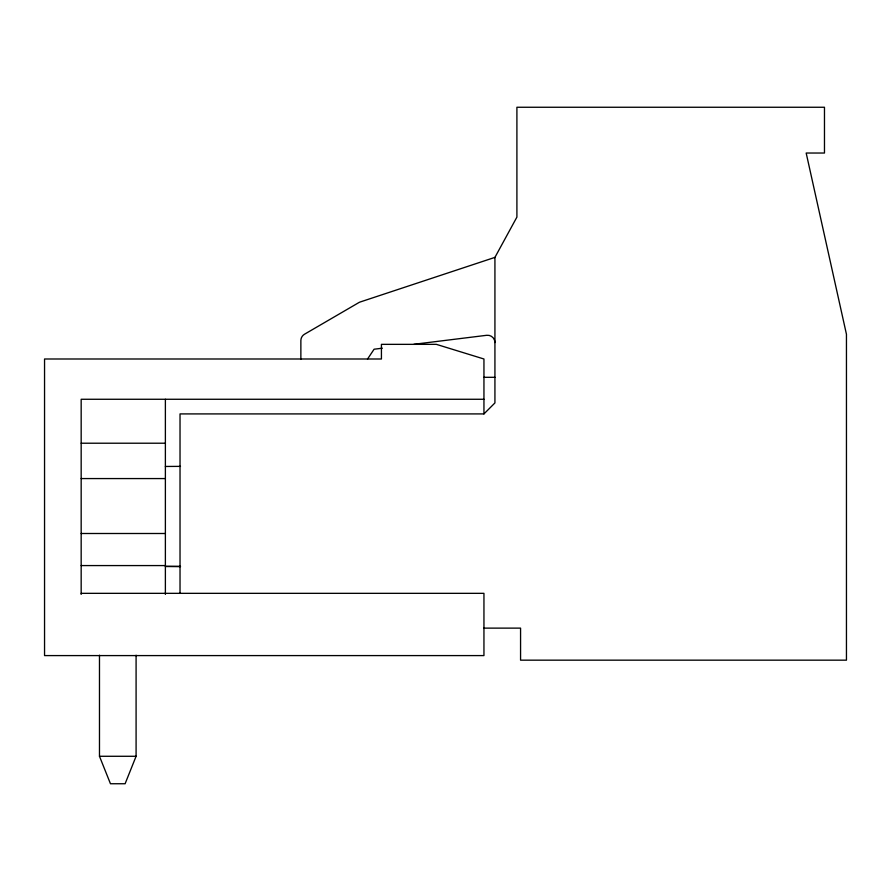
<?xml version="1.0" encoding="UTF-8"?>
<svg xmlns="http://www.w3.org/2000/svg" width="891" height="891" viewBox="0 0 891 891"><rect width="100%" height="100%" fill="white"/><g stroke="black" fill="none" stroke-linecap="round" stroke-linejoin="round"><path stroke-width="1.34" d="M136.089 655.208L136.089 756.281L125.108 783.746L110.462 783.746L99.48 756.281L99.48 655.208M180.027 593.339L180.027 413.914L483.947 413.914L494.928 402.932L494.928 257.388L516.903 217.103L516.903 107.254L824.476 107.254L824.476 153.029L806.177 153.029L846.45 334.281L846.45 660.164L520.567 660.164L520.567 628.122L483.947 628.122M367.493 359.106L374.097 349.216L382.339 348.203M494.928 257.388L360.176 301.993A7.328 7.328 0 0 0 358.795 302.617L304.499 334.236A7.328 7.328 0 0 0 300.868 340.574L300.868 358.327A7.328 7.328 0 0 0 300.946 359.418M413.925 344.294L486.709 335.294A7.328 7.328 0 0 1 494.928 342.567M165.381 466.461L180.483 466.372M483.947 377.305L494.928 377.305M483.947 399.268L81.17 399.268L81.17 594.408M81.17 443.217L165.381 443.217M81.17 478.567L165.381 478.567M81.17 533.497L165.381 533.497M81.17 565.573L165.381 565.573M81.17 593.339L483.947 593.339L483.947 655.587L44.55 655.587L44.55 358.995L381.426 358.995L381.426 344.349L436.345 344.349L483.947 358.995L483.947 413.914M99.48 756.281L136.089 756.281M165.381 399.268L165.381 594.408M180.483 566.442L165.381 566.42L180.483 566.52"/></g></svg>
